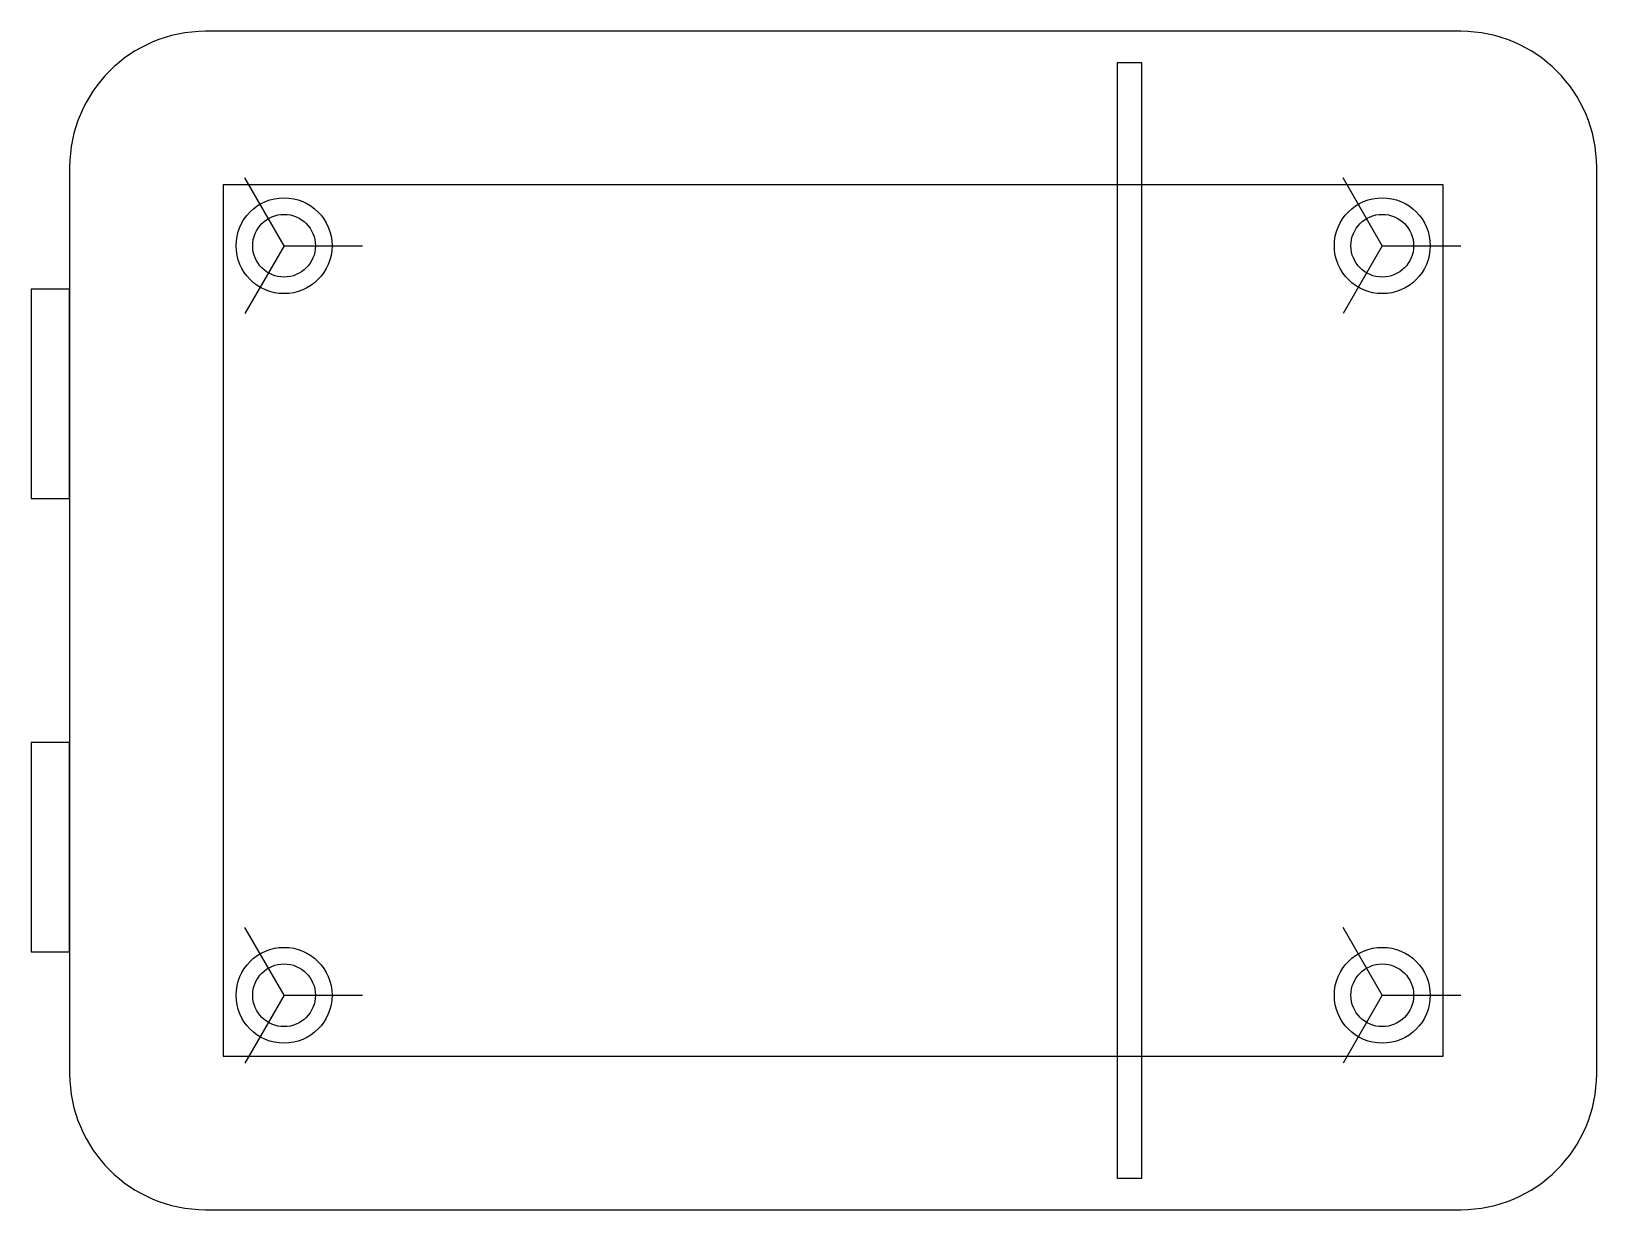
# Model space of a CAD drawing. Extents: x -46 to 43.8, y -33.8 to 33.8.
import ezdxf

# ---------------------------------------------------------------- set-up
doc = ezdxf.new("R2010")
doc.units = 0

msp = doc.modelspace()

# ---------------------------------------------------------------- linework, layer by layer
at = {"layer": 'BOSS_OD'}
for centre in [(-31.5, 21.5), (31.5, 21.5), (-31.5, -21.5), (31.5, -21.5)]:
    msp.add_circle(centre, 2.75, dxfattribs=at)
at = {"layer": 'GUSSET_RIBS'}
for p, q in [((-31.5, 21.5), (-33.75, 25.3971)), ((31.5, 21.5), (29.25, 25.3971)), ((-31.5, 21.5), (-33.75, 17.6029)), ((-31.5, 21.5), (-27, 21.5)), ((31.5, 21.5), (29.25, 17.6029)), ((31.5, 21.5), (36, 21.5)), ((-31.5, -21.5), (-33.75, -17.6029)), ((31.5, -21.5), (29.25, -17.6029)), ((-31.5, -21.5), (-33.75, -25.3971)), ((-31.5, -21.5), (-27, -21.5)), ((31.5, -21.5), (29.25, -25.3971)), ((31.5, -21.5), (36, -21.5))]:
    msp.add_line(p, q, dxfattribs=at)
at = {"layer": 'HOUSING_INNER_WALL'}
for p, q in [((36, 33.8), (-36, 33.8)), ((-43.8, 26), (-43.8, -26)), ((43.8, -26), (43.8, 26)), ((-36, -33.8), (36, -33.8))]:
    msp.add_line(p, q, dxfattribs=at)
for centre, start, end in [((-36, 26), 90, 180), ((36, 26), 0, 90), ((-36, -26), 180, 270), ((36, -26), 270, 360)]:
    msp.add_arc(centre, 7.8, start, end, dxfattribs=at)
at = {"layer": 'INSERT_HOLE'}
for centre in [(-31.5, 21.5), (31.5, 21.5), (-31.5, -21.5), (31.5, -21.5)]:
    msp.add_circle(centre, 1.8, dxfattribs=at)
at = {"layer": 'PCB_OUTLINE'}
for p, q in [((35, 25), (-35, 25)), ((-35, 25), (-35, -25)), ((35, -25), (35, 25)), ((-35, -25), (35, -25))]:
    msp.add_line(p, q, dxfattribs=at)
at = {"layer": 'TERMINAL_J1'}
for p, q in [((-43.8, -7), (-46, -7)), ((-46, -7), (-46, -19)), ((-43.8, -19), (-43.8, -7)), ((-46, -19), (-43.8, -19))]:
    msp.add_line(p, q, dxfattribs=at)
at = {"layer": 'TERMINAL_J2'}
for p, q in [((-43.8, 19), (-46, 19)), ((-46, 19), (-46, 7)), ((-43.8, 7), (-43.8, 19)), ((-46, 7), (-43.8, 7))]:
    msp.add_line(p, q, dxfattribs=at)
at = {"layer": 'THERMAL_BARRIER_RIB'}
for p, q in [((17.7, 32), (16.3, 32)), ((16.3, 32), (16.3, -32)), ((17.7, -32), (17.7, 32)), ((16.3, -32), (17.7, -32))]:
    msp.add_line(p, q, dxfattribs=at)

doc.saveas('drawing.dxf')
